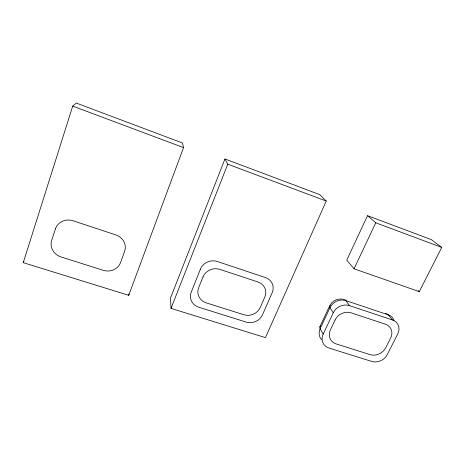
<?xml version="1.0" encoding="UTF-8"?>
<svg xmlns="http://www.w3.org/2000/svg" width="465" height="465" viewBox="0 0 465 465"><rect width="100%" height="100%" fill="white"/><g stroke="black" fill="none" stroke-linecap="round" stroke-linejoin="round"><path stroke-width="0.7" d="M128.735 295.31L183.541 147.608L182.46 142.988L76.295 103.061L72.72 106.113L23.25 262.661L128.735 295.31L128.886 293.886M224.944 158.966L170.481 298.094L171.004 308.394L265.445 337.625L326.238 201.043L319.717 194.614L224.944 158.966L227.774 164.174L326.238 201.043M171.004 308.394L227.774 164.174M367.519 215.684L346.762 260.121L354.039 268.787L419.273 291.631L441.75 247.409L431.305 239.591L367.519 215.684L375.767 222.793L441.75 247.409M319.879 326.773L329.673 305.883M323.175 334.143L333.266 312.776A12.456 10.904 -30 0 1 349.418 305.61L392.524 320.007A12.27 10.48 -32.3 0 1 397.744 333.969L387.281 354.557A12.119 10.294 -30.1 0 1 371.709 361.433L329.098 348.076A12.311 10.701 -27.5 0 1 323.175 334.143L320.141 328.674A12.276 3.836 26.1 0 1 320.67 326.087M354.039 268.787L375.767 222.793M23.25 262.661L23.959 261.452M330.313 304.738C332.731 300.704 337.642 298.454 342.275 299.1M72.72 106.113L183.541 147.608M418.279 290.654L419.273 291.631M392.524 320.007L388.258 314.828A11.98 5.754 -72.6 0 0 385.497 313.689M349.418 305.61L345.867 300.605A12.195 5.016 -72.3 0 0 343.164 299.663M333.266 312.776L330.016 307.638A12.404 3.447 25.7 0 1 330.737 305.203M394.07 320.321A12.049 10.335 -32.4 0 0 388.258 314.828L345.867 300.605A12.229 10.747 -30.1 0 0 330.016 307.638L320.141 328.674A12.084 10.55 -27.6 0 0 321.623 339.712M55.445 228.827L51.656 240.452A14.206 12.927 14.9 0 0 61.188 257.011L103.294 270.322A13.787 12.689 8 0 0 120.551 262.574L124.603 251.373A13.851 12.834 8.9 0 0 115.849 234.918L73.238 220.805A14.276 13.067 16.2 0 0 55.445 228.827M200.438 269.113L191.231 292.13A12.991 11.904 -11.7 0 0 198.817 307.249L246.148 322.082A12.712 11.486 -19.2 0 0 262.487 314.817L272.188 292.7A12.846 11.73 -22 0 0 265.41 277.547L217.417 261.522A13.113 12.177 -13.7 0 0 200.438 269.113M203.013 276.931L198.683 287.666A12.991 11.933 -13.1 0 0 206.204 302.849L243.875 314.753A12.776 11.596 -19.2 0 0 260.284 307.446L264.806 297.071A12.84 11.712 -20.5 0 0 257.959 281.982L219.904 269.38A13.049 12.061 -14.1 0 0 203.013 276.931M335.085 319.978L330.353 329.952A12.328 10.712 -28.5 0 0 336.212 343.937L370.111 354.65A12.177 10.387 -30.4 0 0 385.752 347.739L390.641 338.084A12.247 10.474 -31.5 0 0 385.351 324.169L351.162 312.846A12.398 10.805 -29.6 0 0 335.085 319.978"/></g></svg>
